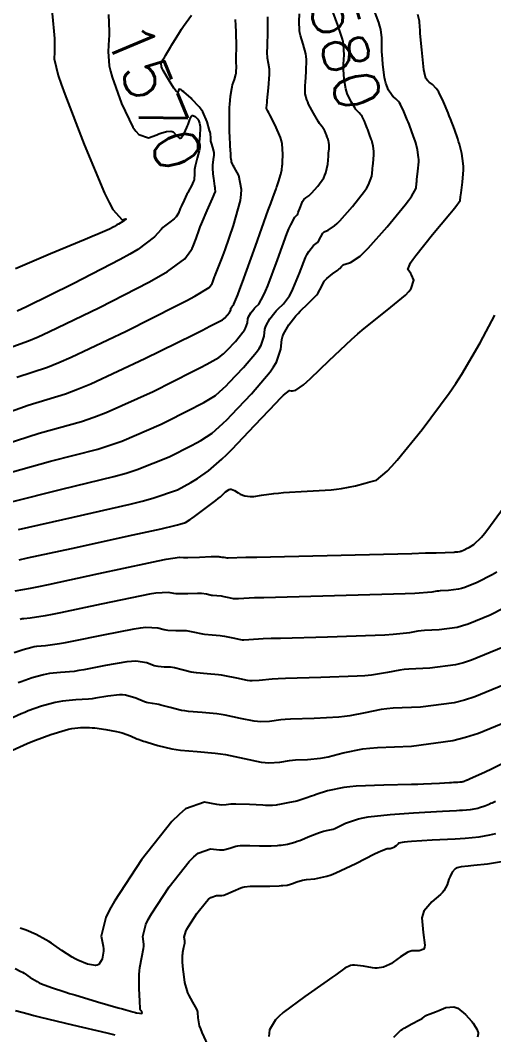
# Model space of a CAD drawing. Header units: metres. Extents: x 837476 to 838477, y 1189012 to 1191014.
# Drawn here: x 837582.8 to 837622.8, y 1190298.2 to 1190384 of the extents above; entities that cross this region are included whole.
import ezdxf

# ---------------------------------------------------------------- set-up
doc = ezdxf.new("R2010")
doc.units = ezdxf.units.M
doc.header["$LTSCALE"] = 0.3
doc.layers.add('COTAS 10', color=1, linetype='Continuous')
doc.layers.add('COTAS INT', color=252, linetype='Continuous')
doc.styles.get("Standard").update_dxf_attribs({"font": 'simplex.shx'})

msp = doc.modelspace()

# ---------------------------------------------------------------- linework, layer by layer
at = {"layer": 'COTAS 10'}
for points in [[(837581.229, 1190345.577), (837585.353, 1190346.733), (837589.337, 1190347.765), (837590.367, 1190348.096), (837591.364, 1190348.446), (837594.7, 1190349.871), (837597.308, 1190351.189), (837597.846, 1190351.47), (837598.305, 1190351.716), (837599.297, 1190352.304), (837599.947, 1190352.88), (837600.19, 1190353.118), (837600.46, 1190353.39), (837601.662, 1190354.657), (837602.768, 1190355.972), (837602.977, 1190356.274), (837603.144, 1190356.549), (837603.398, 1190357.319), (837603.462, 1190357.906), (837603.509, 1190358.065), (837603.568, 1190358.223), (837603.89, 1190358.784), (837604.312, 1190359.314), (837604.435, 1190359.453), (837604.561, 1190359.589), (837605.038, 1190360.05), (837605.546, 1190360.715), (837605.691, 1190360.978), (837605.839, 1190361.276), (837606.389, 1190362.639), (837606.917, 1190363.964), (837607.05, 1190364.238), (837607.177, 1190364.472), (837607.589, 1190364.98), (837607.912, 1190365.245), (837607.983, 1190365.324), (837608.046, 1190365.407), (837608.206, 1190365.73), (837608.365, 1190366.023), (837608.428, 1190366.086), (837608.498, 1190366.142), (837608.819, 1190366.282), (837609.362, 1190366.643), (837609.572, 1190366.839), (837609.809, 1190367.076), (837610.882, 1190368.279), (837611.889, 1190369.569), (837612.085, 1190369.862), (837612.245, 1190370.127), (837612.52, 1190370.851), (837612.565, 1190371.39), (837612.58, 1190371.539), (837612.595, 1190371.687), (837612.659, 1190372.219), (837612.698, 1190372.719), (837612.698, 1190372.847), (837612.693, 1190372.971), (837612.635, 1190373.379), (837612.534, 1190373.763), (837612.502, 1190373.871), (837612.468, 1190373.981), (837612.33, 1190374.383), (837612.169, 1190374.802), (837612.122, 1190374.921), (837612.072, 1190375.043), (837611.882, 1190375.495), (837611.691, 1190375.885), (837611.642, 1190375.967), (837611.594, 1190376.038), (837611.434, 1190376.2), (837611.239, 1190376.399), (837611.169, 1190376.493), (837611.092, 1190376.604), (837610.757, 1190377.143), (837610.435, 1190377.831), (837610.367, 1190378.035), (837610.308, 1190378.244), (837610.171, 1190379.051), (837610.122, 1190379.883), (837610.12, 1190380.108), (837610.122, 1190380.332), (837610.167, 1190381.121), (837610.132, 1190381.977), (837610.083, 1190382.243), (837610.017, 1190382.521), (837609.638, 1190383.627), (837609.249, 1190384.692)], [(837590.259, 1190384.509), (837590.299, 1190383.086), (837590.296, 1190382.737), (837590.288, 1190382.409), (837590.211, 1190381.388), (837590.315, 1190380.173), (837590.422, 1190379.722), (837590.562, 1190379.221), (837591.351, 1190376.996), (837592.315, 1190375.002), (837592.567, 1190374.646), (837592.811, 1190374.374), (837593.635, 1190374.102), (837594.341, 1190374.356), (837594.511, 1190374.417), (837594.669, 1190374.472), (837595.149, 1190374.638), (837595.525, 1190374.667), (837595.619, 1190374.636), (837595.707, 1190374.59), (837595.988, 1190374.284), (837596.24, 1190374.059), (837596.311, 1190374.063), (837596.382, 1190374.095), (837596.643, 1190374.453), (837596.879, 1190374.969), (837596.934, 1190375.102), (837596.985, 1190375.23), (837597.132, 1190375.654), (837597.271, 1190375.932), (837597.317, 1190375.968), (837597.366, 1190375.986), (837597.569, 1190375.903), (837597.764, 1190375.695), (837597.808, 1190375.635), (837597.847, 1190375.572), (837597.953, 1190375.336), (837598.002, 1190375.037), (837598.006, 1190374.935), (837598.006, 1190374.825), (837597.969, 1190374.359), (837597.928, 1190373.913), (837597.925, 1190373.815), (837597.925, 1190373.729), (837597.956, 1190373.511), (837597.956, 1190373.249), (837597.937, 1190373.134), (837597.909, 1190373.001), (837597.74, 1190372.37), (837597.57, 1190371.701), (837597.542, 1190371.545), (837597.521, 1190371.401), (837597.515, 1190370.983), (837597.504, 1190370.63), (837597.48, 1190370.526), (837597.448, 1190370.42), (837597.257, 1190370.017), (837597.01, 1190369.579), (837596.943, 1190369.451), (837596.876, 1190369.321), (837596.636, 1190368.828), (837596.417, 1190368.349), (837596.364, 1190368.228), (837596.313, 1190368.111), (837596.154, 1190367.729), (837595.96, 1190367.398), (837595.887, 1190367.314), (837595.806, 1190367.233), (837595.445, 1190366.966), (837594.993, 1190366.623), (837594.854, 1190366.495), (837594.711, 1190366.351), (837594.145, 1190365.712), (837592.724, 1190364.655), (837592.04, 1190364.249), (837591.231, 1190363.793), (837587.262, 1190361.738), (837583.323, 1190359.807), (837582.532, 1190359.43)], [(837623.082, 1190337.353), (837622.678, 1190337.134), (837621.415, 1190336.488), (837620.37, 1190336.057), (837620.103, 1190335.974), (837619.845, 1190335.906), (837618.996, 1190335.793), (837618.303, 1190335.765), (837618.143, 1190335.751), (837617.999, 1190335.735), (837617.595, 1190335.653), (837616.14, 1190335.546), (837615.333, 1190335.514), (837614.351, 1190335.48), (837609.344, 1190335.345), (837604.358, 1190335.222), (837603.39, 1190335.194), (837602.601, 1190335.17), (837601.238, 1190335.107), (837600.997, 1190335.093), (837600.915, 1190335.099), (837600.826, 1190335.11), (837600.45, 1190335.187), (837600.036, 1190335.275), (837599.923, 1190335.294), (837599.812, 1190335.309), (837599.414, 1190335.343), (837599.042, 1190335.374), (837598.946, 1190335.388), (837598.853, 1190335.403), (837598.541, 1190335.478), (837598.119, 1190335.54), (837597.956, 1190335.548), (837597.773, 1190335.552), (837596.946, 1190335.53), (837596.115, 1190335.517), (837595.93, 1190335.527), (837595.764, 1190335.541), (837595.325, 1190335.641), (837594.261, 1190335.572), (837593.701, 1190335.48), (837593.025, 1190335.357), (837589.624, 1190334.65), (837586.178, 1190333.913), (837585.474, 1190333.771), (837584.878, 1190333.656), (837583.63, 1190333.465), (837583.087, 1190333.417), (837582.935, 1190333.392), (837582.783, 1190333.361)], [(837623.487, 1190321.11), (837622.69, 1190320.73), (837622.034, 1190320.418), (837620.841, 1190319.862), (837620.613, 1190319.771), (837620.566, 1190319.752), (837620.527, 1190319.736), (837620.443, 1190319.699), (837620.4, 1190319.679), (837620.386, 1190319.672), (837620.371, 1190319.666), (837620.309, 1190319.641), (837620.24, 1190319.618), (837620.221, 1190319.612), (837620.201, 1190319.608), (837620.127, 1190319.596), (837620.027, 1190319.587), (837619.991, 1190319.584), (837619.951, 1190319.582), (837619.775, 1190319.572), (837619.415, 1190319.551), (837619.259, 1190319.541), (837619.079, 1190319.529), (837618.225, 1190319.472), (837616.89, 1190319.41), (837616.407, 1190319.395), (837615.874, 1190319.381), (837613.539, 1190319.338), (837611.189, 1190319.241), (837610.647, 1190319.193), (837610.152, 1190319.135), (837608.755, 1190318.851), (837607.813, 1190318.546), (837607.605, 1190318.475), (837607.42, 1190318.411), (837606.943, 1190318.23), (837606.51, 1190318.083), (837606.353, 1190318.04), (837606.18, 1190317.996), (837605.423, 1190317.83), (837604.697, 1190317.691), (837604.545, 1190317.664), (837604.413, 1190317.642), (837604.111, 1190317.605), (837603.711, 1190317.615), (837603.517, 1190317.623), (837603.287, 1190317.633), (837602.156, 1190317.687), (837601.024, 1190317.725), (837600.793, 1190317.725), (837600.598, 1190317.72), (837600.192, 1190317.663), (837599.806, 1190317.648), (837599.623, 1190317.669), (837599.408, 1190317.701), (837598.355, 1190317.909), (837596.769, 1190317.328), (837596.217, 1190316.864), (837595.615, 1190316.267), (837593.036, 1190313.013), (837590.751, 1190309.524), (837590.336, 1190308.778), (837590.014, 1190308.128), (837589.639, 1190306.577), (837589.796, 1190305.713), (837589.811, 1190305.495), (837589.813, 1190305.288), (837589.717, 1190304.616), (837589.418, 1190304.179), (837589.292, 1190304.119), (837589.147, 1190304.085), (837588.467, 1190304.183), (837587.649, 1190304.527), (837587.416, 1190304.65), (837587.18, 1190304.783), (837586.308, 1190305.363), (837585.432, 1190305.965), (837585.195, 1190306.114), (837584.959, 1190306.254), (837584.125, 1190306.692), (837583.27, 1190307.058), (837583.022, 1190307.152), (837582.768, 1190307.243)]]:
    msp.add_lwpolyline(points, dxfattribs=at)
at = {"layer": 'COTAS INT'}
for points in [[(837581.931, 1190343.275), (837586.309, 1190344.364), (837590.707, 1190345.433), (837591.733, 1190345.729), (837592.675, 1190346.026), (837595.385, 1190347.1), (837597.259, 1190348.062), (837597.674, 1190348.289), (837598.044, 1190348.498), (837599.006, 1190349.111), (837599.925, 1190349.925), (837600.269, 1190350.262), (837600.651, 1190350.647), (837602.352, 1190352.44), (837603.916, 1190354.3), (837604.212, 1190354.728), (837604.449, 1190355.117), (837604.809, 1190356.207), (837604.898, 1190357.037), (837604.965, 1190357.263), (837605.049, 1190357.486), (837605.504, 1190358.279), (837606.101, 1190359.029), (837606.275, 1190359.226), (837606.453, 1190359.418), (837607.128, 1190360.071), (837607.725, 1190360.668), (837607.854, 1190360.824), (837607.967, 1190360.977), (837608.245, 1190361.495), (837608.495, 1190361.962), (837608.59, 1190362.083), (837608.697, 1190362.199), (837609.178, 1190362.588), (837609.632, 1190362.905), (837609.722, 1190362.976), (837609.797, 1190363.04), (837609.937, 1190363.213), (837610.079, 1190363.341), (837610.155, 1190363.377), (837610.246, 1190363.414), (837610.706, 1190363.548), (837611.526, 1190364.094), (837611.844, 1190364.39), (837612.201, 1190364.748), (837613.821, 1190366.564), (837615.336, 1190368.417), (837615.627, 1190368.799), (837615.863, 1190369.125), (837616.25, 1190369.825), (837616.29, 1190370.25), (837616.307, 1190370.401), (837616.326, 1190370.566), (837616.417, 1190371.285), (837616.477, 1190372.054), (837616.477, 1190372.25), (837616.469, 1190372.44), (837616.38, 1190373.067), (837616.225, 1190373.657), (837616.176, 1190373.824), (837616.124, 1190373.992), (837615.911, 1190374.61), (837615.665, 1190375.253), (837615.592, 1190375.437), (837615.516, 1190375.623), (837615.223, 1190376.318), (837614.93, 1190376.918), (837614.854, 1190377.044), (837614.781, 1190377.152), (837614.536, 1190377.402), (837614.34, 1190377.565), (837614.302, 1190377.595), (837614.235, 1190377.669), (837614.169, 1190377.751), (837613.922, 1190378.121), (837613.698, 1190378.713), (837613.645, 1190378.936), (837613.596, 1190379.183), (837613.452, 1190380.288), (837613.416, 1190380.773), (837613.367, 1190381.406), (837613.355, 1190381.661), (837613.348, 1190381.893), (837613.363, 1190382.536), (837613.27, 1190383.25), (837613.194, 1190383.526), (837613.096, 1190383.837), (837612.564, 1190385.245)], [(837585.419, 1190385.17), (837585.55, 1190384.006), (837585.579, 1190383.709), (837585.604, 1190383.425), (837585.669, 1190382.492), (837585.691, 1190381.705), (837585.69, 1190381.513), (837585.685, 1190381.331), (837585.642, 1190380.767), (837585.992, 1190379.358), (837586.235, 1190378.643), (837586.542, 1190377.788), (837588.177, 1190373.529), (837589.921, 1190369.4), (837590.295, 1190368.627), (837590.622, 1190368.015), (837591.413, 1190367.143), (837591.714, 1190367.231), (837591.732, 1190367.225), (837591.722, 1190367.206), (837591.451, 1190367.023), (837591.082, 1190366.802), (837591.01, 1190366.757), (837590.951, 1190366.72), (837590.845, 1190366.647), (837590.756, 1190366.591), (837590.707, 1190366.564), (837590.647, 1190366.533), (837590.343, 1190366.379), (837589.349, 1190365.944), (837588.854, 1190365.735), (837588.264, 1190365.488), (837585.34, 1190364.277), (837582.392, 1190363.023)], [(837579.826, 1190350.18), (837583.441, 1190351.471), (837586.598, 1190352.43), (837587.634, 1190352.829), (837588.742, 1190353.285), (837593.33, 1190355.414), (837597.407, 1190357.441), (837598.192, 1190357.833), (837598.827, 1190358.152), (837599.88, 1190358.691), (837599.991, 1190358.789), (837600.032, 1190358.829), (837600.078, 1190358.875), (837600.283, 1190359.091), (837600.471, 1190359.315), (837600.506, 1190359.366), (837600.535, 1190359.413), (837600.578, 1190359.544), (837600.589, 1190359.644), (837600.597, 1190359.671), (837600.607, 1190359.698), (837600.662, 1190359.793), (837600.734, 1190359.883), (837600.754, 1190359.907), (837600.776, 1190359.93), (837600.857, 1190360.009), (837601.187, 1190360.808), (837601.366, 1190361.286), (837601.582, 1190361.875), (837602.678, 1190364.928), (837603.761, 1190367.968), (837603.969, 1190368.549), (837604.137, 1190369.017), (837604.413, 1190369.765), (837604.459, 1190369.877), (837604.482, 1190369.944), (837604.509, 1190370.026), (837604.646, 1190370.454), (837604.787, 1190370.92), (837604.817, 1190371.026), (837604.842, 1190371.124), (837604.903, 1190371.394), (837604.94, 1190371.721), (837604.95, 1190371.854), (837604.961, 1190372.005), (837605.002, 1190372.704), (837604.925, 1190373.578), (837604.862, 1190373.839), (837604.78, 1190374.108), (837604.333, 1190375.149), (837603.877, 1190376.032), (837603.791, 1190376.201), (837603.721, 1190376.337), (837603.609, 1190376.558), (837603.609, 1190376.597), (837603.611, 1190376.611), (837603.638, 1190376.882), (837603.654, 1190377.047), (837603.674, 1190377.252), (837603.778, 1190378.319), (837603.858, 1190379.442), (837603.862, 1190379.683), (837603.859, 1190379.892), (837603.785, 1190380.392), (837603.694, 1190380.82), (837603.681, 1190380.985), (837603.672, 1190381.169), (837603.683, 1190381.998), (837603.716, 1190382.938), (837603.721, 1190383.191), (837603.724, 1190383.442), (837603.721, 1190384.325)], [(837580.527, 1190347.879), (837584.397, 1190349.102), (837587.967, 1190350.098), (837589.001, 1190350.462), (837590.053, 1190350.865), (837594.015, 1190352.643), (837597.357, 1190354.315), (837598.019, 1190354.652), (837598.566, 1190354.934), (837599.589, 1190355.497), (837599.969, 1190355.834), (837600.111, 1190355.973), (837600.269, 1190356.133), (837600.972, 1190356.874), (837601.619, 1190357.643), (837601.742, 1190357.82), (837601.84, 1190357.981), (837601.988, 1190358.432), (837602.025, 1190358.775), (837602.053, 1190358.868), (837602.088, 1190358.961), (837602.276, 1190359.289), (837602.523, 1190359.599), (837602.595, 1190359.68), (837602.668, 1190359.759), (837602.947, 1190360.029), (837603.367, 1190360.762), (837603.529, 1190361.132), (837603.711, 1190361.576), (837604.534, 1190363.783), (837605.339, 1190365.966), (837605.509, 1190366.393), (837605.657, 1190366.744), (837606.001, 1190367.372), (837606.193, 1190367.585), (837606.245, 1190367.673), (837606.296, 1190367.774), (837606.475, 1190368.248), (837606.652, 1190368.704), (837606.701, 1190368.795), (837606.751, 1190368.871), (837606.932, 1190369.016), (837607.197, 1190369.193), (837607.301, 1190369.289), (837607.417, 1190369.405), (837607.942, 1190369.994), (837608.443, 1190370.721), (837608.543, 1190370.925), (837608.626, 1190371.13), (837608.79, 1190371.877), (837608.84, 1190372.531), (837608.852, 1190372.677), (837608.864, 1190372.807), (837608.901, 1190373.152), (837608.919, 1190373.384), (837608.919, 1190373.444), (837608.916, 1190373.501), (837608.89, 1190373.69), (837608.843, 1190373.869), (837608.828, 1190373.919), (837608.812, 1190373.97), (837608.748, 1190374.156), (837608.674, 1190374.35), (837608.652, 1190374.406), (837608.629, 1190374.462), (837608.54, 1190374.672), (837608.452, 1190374.853), (837608.429, 1190374.891), (837608.407, 1190374.924), (837608.333, 1190374.999), (837608.177, 1190375.203), (837608.103, 1190375.317), (837608.016, 1190375.456), (837607.591, 1190376.165), (837607.173, 1190376.948), (837607.089, 1190377.134), (837607.02, 1190377.306), (837606.889, 1190377.814), (837606.878, 1190378.36), (837606.885, 1190378.556), (837606.896, 1190378.77), (837606.971, 1190379.706), (837606.995, 1190380.705), (837606.972, 1190380.959), (837606.938, 1190381.204), (837606.712, 1190382.01), (837606.471, 1190382.756), (837606.429, 1190382.964), (837606.396, 1190383.172), (837606.364, 1190383.927), (837606.387, 1190384.582)], [(837581.53, 1190356.209), (837583.48, 1190356.907), (837584.286, 1190357.256), (837585.208, 1190357.672), (837589.497, 1190359.735), (837593.667, 1190361.889), (837594.514, 1190362.362), (837595.227, 1190362.782), (837596.69, 1190363.854), (837597.199, 1190364.557), (837597.31, 1190364.744), (837597.408, 1190364.929), (837597.657, 1190365.569), (837597.9, 1190366.311), (837597.994, 1190366.56), (837598.1, 1190366.827), (837598.581, 1190367.95), (837599.03, 1190368.954), (837599.116, 1190369.146), (837599.185, 1190369.302), (837599.298, 1190369.556), (837599.3, 1190369.566), (837599.301, 1190369.569), (837599.301, 1190369.571), (837599.3, 1190369.577), (837599.274, 1190369.749), (837599.259, 1190369.856), (837599.24, 1190369.989), (837599.144, 1190370.682), (837599.134, 1190370.791), (837599.07, 1190371.445), (837599.065, 1190371.622), (837599.067, 1190371.784), (837599.132, 1190372.247), (837599.188, 1190372.625), (837599.185, 1190372.734), (837599.175, 1190372.84), (837599.174, 1190372.845), (837599.067, 1190373.259), (837598.943, 1190373.644), (837598.922, 1190373.736), (837598.906, 1190373.822), (837598.896, 1190374.078), (837598.865, 1190374.419), (837598.836, 1190374.558), (837598.798, 1190374.717), (837598.586, 1190375.451), (837598.215, 1190376.278), (837598.077, 1190376.496), (837597.923, 1190376.709), (837597.305, 1190377.369), (837597.241, 1190377.437), (837596.606, 1190377.98), (837596.483, 1190378.076), (837596.383, 1190378.149), (837596.209, 1190378.218), (837596.178, 1190378.128), (837596.167, 1190378.1), (837596.155, 1190378.072), (837596.105, 1190377.963), (837595.949, 1190378.053), (837595.87, 1190378.152), (837595.776, 1190378.281), (837595.308, 1190379.015), (837594.868, 1190379.8), (837594.791, 1190379.962), (837594.734, 1190380.101), (837594.691, 1190380.403), (837594.882, 1190380.731), (837594.973, 1190380.886), (837595.08, 1190381.068), (837595.491, 1190381.765), (837595.603, 1190381.956), (837596.241, 1190382.993), (837596.42, 1190383.269), (837596.6, 1190383.54), (837597.262, 1190384.479)], [(837582.485, 1190353.84), (837585.087, 1190354.693), (837586.04, 1190355.082), (837587.092, 1190355.537), (837591.731, 1190357.732), (837596.032, 1190359.898), (837596.871, 1190360.334), (837597.559, 1190360.7), (837598.772, 1190361.43), (837598.96, 1190361.691), (837599.002, 1190361.76), (837599.038, 1190361.829), (837599.131, 1190362.066), (837599.221, 1190362.342), (837599.256, 1190362.434), (837599.295, 1190362.533), (837599.473, 1190362.95), (837599.806, 1190363.8), (837599.942, 1190364.173), (837600.098, 1190364.605), (837600.82, 1190366.663), (837601.406, 1190368.801), (837601.475, 1190369.285), (837601.504, 1190369.722), (837601.272, 1190370.907), (837600.875, 1190371.62), (837600.799, 1190371.758), (837600.739, 1190371.872), (837600.646, 1190372.069), (837600.651, 1190372.102), (837600.653, 1190372.12), (837600.656, 1190372.155), (837600.652, 1190372.192), (837600.65, 1190372.204), (837600.646, 1190372.215), (837600.627, 1190372.26), (837600.598, 1190372.464), (837600.588, 1190372.577), (837600.578, 1190372.713), (837600.535, 1190373.406), (837600.496, 1190374.263), (837600.488, 1190374.503), (837600.482, 1190374.743), (837600.468, 1190375.62), (837600.481, 1190376.464), (837600.491, 1190376.684), (837600.504, 1190376.898), (837600.571, 1190377.621), (837600.673, 1190378.255), (837600.706, 1190378.412), (837600.742, 1190378.561), (837600.891, 1190379.035), (837601.018, 1190379.454), (837601.039, 1190379.568), (837601.055, 1190379.683), (837601.064, 1190380.09), (837601.044, 1190380.488), (837601.042, 1190380.595), (837601.041, 1190380.701), (837601.049, 1190381.076), (837601.059, 1190381.577), (837601.059, 1190381.968), (837601.048, 1190382.881), (837601.013, 1190383.755), (837600.997, 1190383.937), (837600.979, 1190384.093)], [(837582.632, 1190340.973), (837587.265, 1190341.995), (837592.077, 1190343.1), (837593.099, 1190343.363), (837593.987, 1190343.606), (837596.07, 1190344.328), (837597.209, 1190344.936), (837597.501, 1190345.108), (837597.783, 1190345.281), (837598.714, 1190345.917), (837599.84, 1190346.903), (837600.245, 1190347.295), (837600.689, 1190347.74), (837602.63, 1190349.779), (837604.417, 1190351.678), (837604.765, 1190352.035), (837605.05, 1190352.318), (837605.549, 1190352.73), (837605.682, 1190352.694), (837605.737, 1190352.694), (837605.799, 1190352.7), (837606.088, 1190352.758), (837606.726, 1190353.195), (837607.009, 1190353.439), (837607.337, 1190353.736), (837608.906, 1190355.254), (837610.794, 1190357.041), (837611.324, 1190357.509), (837611.857, 1190357.965), (837613.809, 1190359.511), (837615.354, 1190360.796), (837615.631, 1190361.086), (837615.842, 1190361.348), (837616.061, 1190362.057), (837615.859, 1190362.512), (837615.806, 1190362.614), (837615.753, 1190362.705), (837615.57, 1190362.948), (837615.783, 1190363.508), (837615.979, 1190363.8), (837616.235, 1190364.151), (837617.657, 1190365.91), (837619.115, 1190367.658), (837619.394, 1190368.002), (837619.618, 1190368.285), (837619.98, 1190368.799), (837620.015, 1190369.109), (837620.034, 1190369.263), (837620.057, 1190369.446), (837620.175, 1190370.352), (837620.256, 1190371.388), (837620.255, 1190371.654), (837620.245, 1190371.91), (837620.126, 1190372.755), (837619.917, 1190373.552), (837619.85, 1190373.776), (837619.779, 1190374.003), (837619.493, 1190374.836), (837619.161, 1190375.704), (837619.062, 1190375.952), (837618.959, 1190376.204), (837618.564, 1190377.142), (837618.169, 1190377.95), (837618.067, 1190378.12), (837617.968, 1190378.267), (837617.637, 1190378.603), (837617.364, 1190378.792), (837617.302, 1190378.845), (837617.245, 1190378.899), (837617.088, 1190379.1), (837616.961, 1190379.596), (837616.923, 1190379.837), (837616.884, 1190380.122), (837616.734, 1190381.525), (837616.612, 1190382.928), (837616.59, 1190383.214), (837616.574, 1190383.454), (837616.559, 1190383.951), (837616.407, 1190384.523)], [(837582.684, 1190338.401), (837583.406, 1190338.556), (837587.121, 1190339.366), (837591.071, 1190340.233), (837591.941, 1190340.424), (837592.715, 1190340.593), (837594.706, 1190341.026), (837595.848, 1190341.286), (837596.087, 1190341.346), (837596.292, 1190341.401), (837596.755, 1190341.557), (837597.16, 1190341.81), (837597.329, 1190341.926), (837597.521, 1190342.063), (837598.422, 1190342.724), (837599.333, 1190343.424), (837599.532, 1190343.585), (837599.708, 1190343.732), (837600.154, 1190344.143), (837600.447, 1190344.356), (837600.527, 1190344.377), (837600.607, 1190344.382), (837600.893, 1190344.262), (837601.2, 1190344.056), (837601.293, 1190344.007), (837601.389, 1190343.96), (837601.767, 1190343.818), (837602.23, 1190343.751), (837602.38, 1190343.752), (837602.54, 1190343.761), (837603.195, 1190343.864), (837604.222, 1190344.01), (837604.616, 1190344.047), (837605.057, 1190344.082), (837607.045, 1190344.196), (837609.069, 1190344.328), (837609.534, 1190344.375), (837609.956, 1190344.426), (837611.135, 1190344.649), (837611.961, 1190344.879), (837612.161, 1190344.935), (837612.349, 1190344.987), (837612.923, 1190345.148), (837613.815, 1190345.888), (837614.202, 1190346.306), (837614.65, 1190346.815), (837616.777, 1190349.423), (837619.062, 1190352.501), (837619.61, 1190353.307), (837620.121, 1190354.092), (837621.663, 1190356.761), (837622.929, 1190359.09)], [(837582.35, 1190335.77), (837583.649, 1190336.002), (837584.344, 1190336.144), (837585.186, 1190336.321), (837589.436, 1190337.241), (837593.643, 1190338.149), (837594.458, 1190338.317), (837595.12, 1190338.449), (837596.245, 1190338.626), (837596.586, 1190338.591), (837596.753, 1190338.59), (837596.953, 1190338.592), (837597.939, 1190338.63), (837598.915, 1190338.673), (837599.109, 1190338.679), (837599.27, 1190338.683), (837599.572, 1190338.674), (837599.663, 1190338.652), (837599.691, 1190338.647), (837599.719, 1190338.643), (837599.828, 1190338.634), (837599.945, 1190338.624), (837599.978, 1190338.62), (837600.011, 1190338.614), (837600.132, 1190338.588), (837600.242, 1190338.566), (837600.268, 1190338.563), (837600.292, 1190338.561), (837600.363, 1190338.565), (837601.862, 1190338.609), (837602.787, 1190338.632), (837603.933, 1190338.66), (837609.912, 1190338.802), (837615.893, 1190338.944), (837617.04, 1190338.974), (837617.966, 1190338.998), (837619.474, 1190339.049), (837619.562, 1190339.067), (837619.594, 1190339.071), (837619.629, 1190339.074), (837619.78, 1190339.08), (837619.966, 1190339.104), (837620.022, 1190339.119), (837620.081, 1190339.137), (837620.31, 1190339.232), (837620.586, 1190339.373), (837620.674, 1190339.421), (837620.768, 1190339.473), (837621.149, 1190339.69), (837621.779, 1190340.31), (837622.03, 1190340.616), (837622.313, 1190340.979), (837623.612, 1190342.772)], [(837582.278, 1190330.546), (837583.016, 1190330.813), (837583.765, 1190331.019), (837583.97, 1190331.061), (837584.175, 1190331.095), (837584.911, 1190331.16), (837586.107, 1190331.31), (837586.603, 1190331.398), (837587.17, 1190331.505), (837589.812, 1190332.058), (837592.407, 1190332.565), (837592.944, 1190332.643), (837593.403, 1190332.695), (837594.406, 1190332.656), (837594.941, 1190332.491), (837595.106, 1190332.463), (837595.277, 1190332.442), (837595.953, 1190332.43), (837596.631, 1190332.43), (837596.803, 1190332.417), (837596.968, 1190332.398), (837597.51, 1190332.283), (837598.042, 1190332.155), (837598.201, 1190332.128), (837598.365, 1190332.105), (837599, 1190332.053), (837599.678, 1190331.994), (837599.869, 1190331.968), (837600.062, 1190331.936), (837600.769, 1190331.785), (837601.41, 1190331.654), (837601.562, 1190331.635), (837601.702, 1190331.624), (837602.113, 1190331.649), (837603.339, 1190331.731), (837603.993, 1190331.757), (837604.784, 1190331.783), (837608.775, 1190331.889), (837612.809, 1190332.015), (837613.627, 1190332.054), (837614.314, 1190332.095), (837615.715, 1190332.258), (837616.435, 1190332.403), (837616.693, 1190332.432), (837616.976, 1190332.456), (837618.211, 1190332.506), (837619.724, 1190332.708), (837620.183, 1190332.828), (837620.659, 1190332.976), (837622.521, 1190333.745), (837624.77, 1190334.896)], [(837623.626, 1190331.001), (837620.948, 1190329.896), (837620.263, 1190329.682), (837619.604, 1190329.509), (837617.427, 1190329.219), (837615.65, 1190329.148), (837615.243, 1190329.112), (837614.872, 1190329.07), (837613.836, 1190328.862), (837612.488, 1190328.643), (837611.92, 1190328.594), (837611.268, 1190328.55), (837608.207, 1190328.433), (837605.209, 1190328.345), (837604.596, 1190328.319), (837604.077, 1190328.292), (837602.987, 1190328.191), (837602.406, 1190328.156), (837602.208, 1190328.172), (837601.994, 1190328.198), (837601.087, 1190328.383), (837600.087, 1190328.597), (837599.815, 1190328.642), (837599.545, 1190328.68), (837598.586, 1190328.762), (837597.688, 1190328.836), (837597.455, 1190328.869), (837597.231, 1190328.907), (837596.479, 1190329.087), (837595.818, 1190329.255), (837595.65, 1190329.285), (837595.488, 1190329.308), (837594.96, 1190329.33), (837594.439, 1190329.367), (837594.282, 1190329.4), (837594.119, 1190329.441), (837593.486, 1190329.671), (837592.544, 1190329.818), (837592.187, 1190329.806), (837591.788, 1190329.773), (837590, 1190329.466), (837588.162, 1190329.097), (837587.732, 1190329.024), (837587.336, 1190328.964), (837586.191, 1190328.855), (837585.264, 1190328.773), (837585.006, 1190328.729), (837584.746, 1190328.678), (837583.802, 1190328.417), (837582.872, 1190328.081), (837582.621, 1190327.982)], [(837624.732, 1190328.257), (837621.237, 1190326.815), (837620.344, 1190326.537), (837619.483, 1190326.311), (837616.642, 1190325.933), (837614.324, 1190325.839), (837613.792, 1190325.793), (837613.308, 1190325.738), (837611.957, 1190325.466), (837610.662, 1190325.191), (837610.214, 1190325.134), (837609.726, 1190325.085), (837607.639, 1190324.977), (837605.634, 1190324.906), (837605.199, 1190324.881), (837604.816, 1190324.853), (837603.862, 1190324.733), (837603.111, 1190324.688), (837602.855, 1190324.708), (837602.578, 1190324.742), (837601.405, 1190324.982), (837600.113, 1190325.258), (837599.761, 1190325.316), (837599.412, 1190325.365), (837598.172, 1190325.471), (837597.01, 1190325.567), (837596.71, 1190325.609), (837596.42, 1190325.658), (837595.448, 1190325.892), (837594.667, 1190326.113), (837594.497, 1190326.154), (837594.346, 1190326.186), (837593.967, 1190326.23), (837593.601, 1190326.293), (837593.458, 1190326.336), (837593.297, 1190326.391), (837592.566, 1190326.686), (837591.686, 1190326.94), (837591.43, 1190326.97), (837591.17, 1190326.981), (837590.188, 1190326.874), (837589.154, 1190326.689), (837588.861, 1190326.651), (837588.565, 1190326.619), (837587.472, 1190326.55), (837586.353, 1190326.45), (837586.041, 1190326.398), (837585.728, 1190326.336), (837584.588, 1190326.021), (837583.466, 1190325.616), (837583.164, 1190325.496), (837582.865, 1190325.372), (837581.816, 1190324.898)], [(837582.128, 1190322.31), (837583.356, 1190322.866), (837583.706, 1190323.01), (837584.06, 1190323.151), (837585.375, 1190323.626), (837586.581, 1190323.991), (837586.867, 1190324.062), (837587.133, 1190324.12), (837587.917, 1190324.222), (837588.632, 1190324.207), (837588.854, 1190324.192), (837589.085, 1190324.171), (837590.007, 1190324.055), (837590.932, 1190323.88), (837591.165, 1190323.821), (837591.389, 1190323.759), (837592.114, 1190323.498), (837592.648, 1190323.266), (837592.751, 1190323.222), (837592.835, 1190323.186), (837592.975, 1190323.13), (837593.204, 1190323.064), (837593.344, 1190323.022), (837593.516, 1190322.97), (837594.417, 1190322.696), (837595.609, 1190322.41), (837595.965, 1190322.35), (837596.333, 1190322.298), (837597.758, 1190322.18), (837599.279, 1190322.05), (837599.707, 1190321.99), (837600.139, 1190321.92), (837601.723, 1190321.58), (837603.162, 1190321.286), (837603.502, 1190321.244), (837603.816, 1190321.22), (837604.737, 1190321.275), (837605.554, 1190321.414), (837605.802, 1190321.443), (837606.06, 1190321.468), (837607.07, 1190321.52), (837608.184, 1190321.62), (837608.507, 1190321.674), (837608.836, 1190321.739), (837610.078, 1190322.071), (837611.745, 1190322.406), (837612.342, 1190322.474), (837612.998, 1190322.531), (837615.858, 1190322.646), (837619.362, 1190323.113), (837620.424, 1190323.391), (837621.526, 1190323.735), (837625.837, 1190325.514)], [(837582.366, 1190303.838), (837582.844, 1190303.587), (837582.979, 1190303.507), (837583.116, 1190303.422), (837583.618, 1190303.076), (837584.204, 1190302.715), (837584.393, 1190302.62), (837584.594, 1190302.527), (837585.416, 1190302.211), (837586.558, 1190301.845), (837586.961, 1190301.721), (837587.401, 1190301.587), (837589.303, 1190301.022), (837591.07, 1190300.506), (837591.425, 1190300.403), (837591.723, 1190300.318), (837592.312, 1190300.153), (837592.527, 1190300.104), (837592.589, 1190300.092), (837592.651, 1190300.079), (837592.88, 1190300.036), (837593.05, 1190300.03), (837593.075, 1190300.04), (837593.09, 1190300.056), (837593.062, 1190300.156), (837592.986, 1190300.274), (837592.971, 1190300.301), (837592.959, 1190300.324), (837592.934, 1190300.389), (837592.917, 1190300.684), (837592.909, 1190300.853), (837592.899, 1190301.06), (837592.853, 1190302.126), (837592.852, 1190303.331), (837592.871, 1190303.627), (837592.898, 1190303.906), (837593.065, 1190304.775), (837593.213, 1190305.506), (837593.227, 1190305.698), (837593.23, 1190305.885), (837593.148, 1190306.523), (837593.394, 1190307.541), (837593.605, 1190307.968), (837593.878, 1190308.457), (837595.377, 1190310.748), (837597.071, 1190312.883), (837597.465, 1190313.275), (837597.828, 1190313.58), (837598.869, 1190313.961), (837599.624, 1190313.857), (837599.806, 1190313.856), (837599.976, 1190313.868), (837600.493, 1190314.012), (837601.021, 1190314.183), (837601.197, 1190314.212), (837601.388, 1190314.233), (837602.186, 1190314.241), (837603.002, 1190314.208), (837603.204, 1190314.203), (837603.396, 1190314.2), (837604.001, 1190314.202), (837604.541, 1190314.234), (837604.691, 1190314.25), (837604.842, 1190314.268), (837605.389, 1190314.359), (837606.013, 1190314.525), (837606.211, 1190314.591), (837606.421, 1190314.666), (837607.274, 1190315.008), (837608.077, 1190315.329), (837608.255, 1190315.391), (837608.414, 1190315.442), (837608.83, 1190315.526), (837609.232, 1190315.62), (837609.383, 1190315.676), (837609.55, 1190315.746), (837610.296, 1190316.108), (837611.397, 1190316.497), (837611.789, 1190316.583), (837612.217, 1190316.661), (837614.078, 1190316.863), (837616.035, 1190316.991), (837616.524, 1190317.02), (837616.991, 1190317.048), (837618.487, 1190317.128), (837619.67, 1190317.191), (837619.939, 1190317.208), (837620.183, 1190317.225), (837620.854, 1190317.285), (837621.35, 1190317.367), (837621.483, 1190317.398), (837621.615, 1190317.433), (837622.077, 1190317.588), (837622.489, 1190317.758), (837622.589, 1190317.801), (837622.684, 1190317.843), (837622.974, 1190317.981)], [(837598.827, 1190297.015), (837598.163, 1190298.408), (837598.042, 1190298.711), (837597.948, 1190298.979), (837597.832, 1190299.647), (837597.801, 1190300.115), (837597.76, 1190300.256), (837597.705, 1190300.402), (837597.388, 1190300.97), (837597.035, 1190301.594), (837596.957, 1190301.775), (837596.888, 1190301.96), (837596.708, 1190302.656), (837596.603, 1190303.357), (837596.581, 1190303.545), (837596.562, 1190303.73), (837596.516, 1190304.374), (837596.516, 1190304.948), (837596.525, 1190305.089), (837596.538, 1190305.222), (837596.617, 1190305.636), (837596.688, 1190305.985), (837596.695, 1190306.076), (837596.696, 1190306.165), (837596.657, 1190306.469), (837596.774, 1190306.954), (837596.875, 1190307.157), (837597.005, 1190307.391), (837597.719, 1190308.482), (837598.526, 1190309.499), (837598.714, 1190309.686), (837598.887, 1190309.831), (837599.383, 1190310.013), (837599.84, 1190310.013), (837599.988, 1190310.044), (837600.146, 1190310.088), (837600.794, 1190310.361), (837601.443, 1190310.647), (837601.602, 1190310.699), (837601.751, 1190310.741), (837602.215, 1190310.795), (837602.718, 1190310.783), (837602.892, 1190310.783), (837603.082, 1190310.784), (837603.892, 1190310.798), (837604.669, 1190310.826), (837604.838, 1190310.835), (837604.987, 1190310.845), (837605.356, 1190310.888), (837605.625, 1190310.96), (837605.711, 1190310.988), (837605.801, 1190311.02), (837606.17, 1190311.168), (837606.648, 1190311.31), (837606.808, 1190311.339), (837606.98, 1190311.364), (837607.7, 1190311.414), (837608.718, 1190311.627), (837609.077, 1190311.754), (837609.469, 1190311.911), (837611.166, 1190312.722), (837612.739, 1190313.524), (837613.053, 1190313.675), (837613.314, 1190313.795), (837613.819, 1190313.972), (837613.98, 1190313.966), (837614.025, 1190313.97), (837614.069, 1190313.978), (837614.23, 1190314.029), (837614.383, 1190314.102), (837614.422, 1190314.124), (837614.46, 1190314.147), (837614.587, 1190314.234), (837614.692, 1190314.324), (837614.717, 1190314.349), (837614.74, 1190314.373), (837614.805, 1190314.461), (837615.27, 1190314.551), (837615.544, 1190314.577), (837615.882, 1190314.604), (837617.629, 1190314.704), (837619.548, 1190314.808), (837619.995, 1190314.837), (837620.405, 1190314.866), (837621.581, 1190314.974), (837622.498, 1190315.126), (837622.745, 1190315.184), (837622.989, 1190315.248)], [(837623.647, 1190312.885), (837622.308, 1190312.663), (837621.134, 1190312.532), (837620.877, 1190312.505), (837620.649, 1190312.483), (837620.074, 1190312.437), (837619.726, 1190312.355), (837619.642, 1190312.309), (837619.562, 1190312.254), (837619.319, 1190311.972), (837619.126, 1190311.6), (837619.079, 1190311.488), (837619.034, 1190311.372), (837618.892, 1190310.919), (837618.613, 1190310.405), (837618.482, 1190310.251), (837618.328, 1190310.091), (837617.575, 1190309.468), (837616.912, 1190308.672), (837616.814, 1190308.403), (837616.753, 1190308.112), (837616.842, 1190306.887), (837616.992, 1190305.815), (837616.97, 1190305.621), (837616.92, 1190305.473), (837616.51, 1190305.309), (837615.909, 1190305.311), (837615.739, 1190305.266), (837615.567, 1190305.202), (837614.933, 1190304.81), (837614.322, 1190304.361), (837614.164, 1190304.261), (837614.012, 1190304.173), (837613.502, 1190303.942), (837612.952, 1190303.856), (837612.774, 1190303.858), (837612.585, 1190303.871), (837611.81, 1190304.013), (837611.051, 1190304.122), (837610.872, 1190304.114), (837610.707, 1190304.09), (837610.226, 1190303.864), (837609.468, 1190303.295), (837609.129, 1190303.054), (837608.734, 1190302.776), (837606.841, 1190301.47), (837605.011, 1190300.098), (837604.656, 1190299.779), (837604.366, 1190299.485), (837603.87, 1190298.643), (837603.816, 1190298.089)], [(837582.386, 1190300.262), (837583.459, 1190299.98), (837583.941, 1190299.859), (837584.504, 1190299.719), (837587.201, 1190299.06), (837590.095, 1190298.379), (837590.781, 1190298.226)], [(837614.387, 1190298.012), (837614.673, 1190298.341), (837614.97, 1190298.598), (837615.094, 1190298.682), (837615.237, 1190298.771), (837615.905, 1190299.137), (837616.544, 1190299.472), (837616.667, 1190299.542), (837616.768, 1190299.601), (837616.941, 1190299.733), (837617.034, 1190299.815), (837617.084, 1190299.844), (837617.146, 1190299.875), (837617.456, 1190300.007), (837617.892, 1190300.176), (837618.032, 1190300.23), (837618.18, 1190300.287), (837618.784, 1190300.518), (837619.437, 1190300.584), (837619.615, 1190300.536), (837619.793, 1190300.46), (837620.428, 1190299.947), (837620.959, 1190299.331), (837621.072, 1190299.19), (837621.169, 1190299.062), (837621.395, 1190298.704), (837621.491, 1190298.473), (837621.507, 1190298.424), (837621.518, 1190298.383), (837621.52, 1190298.288), (837621.442, 1190298.013)]]:
    msp.add_lwpolyline(points, dxfattribs=at)

# ---------------------------------------------------------------- texts
at = {"layer": 'COTAS 10', "char_height": 3.8, "attachment_point": 7}
for s, insert, rotation in [('1580', (837606.232, 1190388.55), 286.0761), ('1570', (837589.89, 1190382.884), 292.43459)]:
    msp.add_mtext(s, dxfattribs=dict(at, insert=insert, rotation=rotation))

doc.saveas('drawing.dxf')
